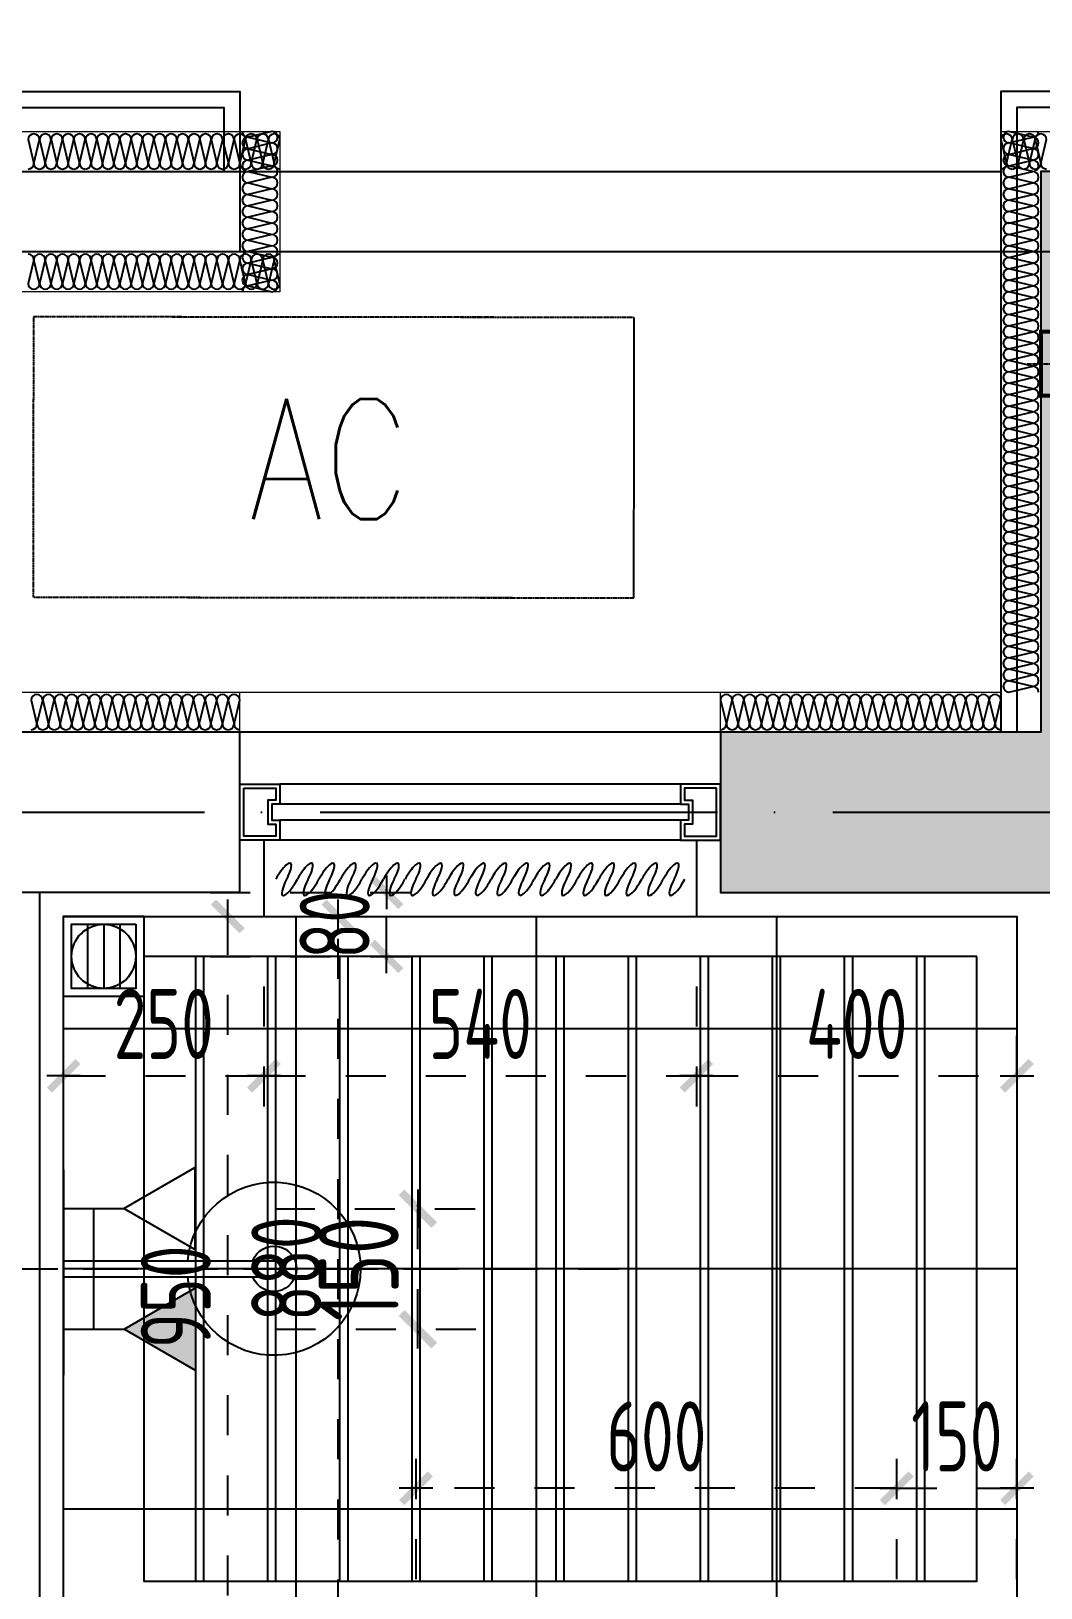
# Model space of a CAD drawing. Extents: x 133656 to 214778, y 12424 to 51506.
# Drawn here: x 156536 to 157796, y 22031 to 23975 of the extents above; entities that cross this region are included whole.
import ezdxf
from ezdxf.enums import TextEntityAlignment as Align

# ---------------------------------------------------------------- set-up
doc = ezdxf.new("R2010")
doc.units = 0
doc.header["$MEASUREMENT"] = 0
for name, pattern in [('1T4B 标准层$0$DASH', [0.35, 0.25, -0.1]), ('DASH', [0.35, 0.25, -0.1]), ('家具虚线平面', [100, 50, -50]), ('轴线', [1279.947105, 991.697132, -142.311249, 0, -145.938724])]:
    doc.linetypes.add(name, pattern=pattern)
doc.layers.get('Defpoints').update_dxf_attribs({"color": 8})
for name, color, linetype in [('A-HATH', 8, 'Continuous'), ('A31.土建轴线', 251, 'Continuous'), ('A4.土建窗户', 152, 'Continuous'), ('B4.装修完成面', 112, 'Continuous'), ('B6.新建墙体定位', 203, 'Continuous'), ('B9.完成面定位', 203, 'Continuous'), ('BW', 8, 'Continuous'), ('E1.地面-(平面图)', 136, 'Continuous'), ('F3.公共层窗帘饰物等', 91, 'Continuous'), ('F5.洁具层', 133, 'Continuous'), ('G5.天花看线', 152, 'Continuous'), ('ktb', 5, 'Continuous'), ('WALL', 6, 'Continuous'), ('wf2水点排水', 1, 'Continuous'), ('WF2水点标注', 1, 'Continuous'), ('xj', 8, 'Continuous'), ('保温', 35, 'Continuous'), ('地漏', 4, 'Continuous'), ('给排水', 4, 'Continuous')]:
    doc.layers.add(name, color=color, linetype=linetype)
doc.layers.add('空调机位', color=43, linetype='DASH', lineweight=15)
doc.styles.add('dim_font', font='SIMPLEX.shx', dxfattribs={"width": 0.8})
doc.styles.add('hz_sgt', font='txt_g.shx', dxfattribs={"width": 0.7, "bigfont": 'hztxt_g.shx'})
doc.styles.add('标注数字', font='dim.shx', dxfattribs={"width": 0.8})
doc.dimstyles.new('设计2017', dxfattribs={"dimscale": 100, "dimtxt": 2.5, "dimasz": 0.06, "dimexe": 2, "dimexo": 2.5, "dimgap": 0.6, "dimtad": 1, "dimdec": 0, "dimrnd": 5, "dimzin": 0, "dimdsep": 46, "dimtxsty": '标注数字', "dimblk": 'HBA_DIMENSION_TICK', "dimcen": 0.125, "dimclrd": 44, "dimclre": 44, "dimclrt": 50, "dimadec": 0, "dimazin": 0, "dimtfac": 1, "dimtdec": 0, "dimtix": 1, "dimtmove": 0, "dimatfit": 3, "dimldrblk": 'HBA_Leader_Arrow', "dimfxl": 7, "dimfxlon": 1, "dimtvp": 1, "dimtolj": 1, "dimtzin": 0, "dimarcsym": 0})

# ---------------------------------------------------------------- blocks, each defined once
blk = doc.blocks.new('AC')
at = {"layer": 'A-HATH', "linetype": '1T4B 标准层$0$DASH'}
blk.add_lwpolyline([(0, 350), (0, 0), (750, 0), (750, 350)], close=True, dxfattribs=at)
at = {"layer": 'A-HATH', "style": 'dim_font', "width": 0.8}
blk.add_text('AC', height=150, rotation=360, dxfattribs=at).set_placement((269.6, 97.9))
blk = doc.blocks.new('空调室外机1')
at = {"layer": 'A-HATH', "linetype": '1T4B 标准层$0$DASH'}
blk.add_lwpolyline([(29.4, -142.2), (29, -492.2), (779, -493), (779.4, -143)], close=True, dxfattribs=at)
blk.add_lwpolyline([(29.4, -142.2), (29, -492.2), (779, -493), (779.4, -143)], close=True, dxfattribs=at)
blk.add_lwpolyline([(29.4, -142.2), (29, -492.2), (779, -493), (779.4, -143)], close=True, dxfattribs=at)
at = {"layer": '空调机位', "extrusion": (0, 0, -1), "xscale": -1, "zscale": -1, "rotation": 0.06593979593669808}
blk.add_blockref('AC', (-29, -492.2), dxfattribs=at)
at = {"style": 'hz_sgt', "width": 0.7}
blk.add_attdef('2', text='', height=250, dxfattribs=at).set_placement((312.5, -416.4), align=Align.RIGHT)
at = {"layer": 'A-HATH', "style": 'dim_font', "width": 0.8}
blk.add_text('AC', height=150, rotation=359.9341, dxfattribs=at).set_placement((298.8, -394.6))
blk.add_text('AC', height=150, rotation=359.9341, dxfattribs=at).set_placement((298.8, -394.6))
blk.add_text('AC', height=150, rotation=359.9341, dxfattribs=at).set_placement((298.8, -394.6))
blk = doc.blocks.new('ktd')
at = {"linetype": 'DASH'}
blk.add_line((113700.2, -35187.8), (113700.2, -34938.3), dxfattribs=at)
at = {"linetype": 'DASH', "const_width": 5}
blk.add_lwpolyline([(113700.2, -35170.7), (113660.2, -35170.7), (113660.2, -34970.7), (113740.2, -34970.7), (113740.2, -35170.7)], close=True, dxfattribs=at)
blk = doc.blocks.new('$LinePat$岩棉板')
at = {"color": 0}
for p, q in [((0, -17), (12, -67)), ((12, -67), (24, -17))]:
    blk.add_line(p, q, dxfattribs=at)
for centre, start, end in [((12, -17), 0, 180), ((0, -67), 270, 0), ((24, -67), 180, 270)]:
    blk.add_arc(centre, 12, start, end, dxfattribs=at)
at = {"layer": 'Defpoints'}
blk.add_point((0, 0.1), dxfattribs=at)
at = {"layer": 'Defpoints', "color": 0}
blk.add_point((24, -84), dxfattribs=at)
blk = doc.blocks.new('$plan$00001626')
blk.add_line((-10, 0), (10, 0))
for points in [[(-123.6, 0), (132.9, 0)], [(-10, 0), (-10, -263.3)], [(10, 0), (10, -263.3)]]:
    blk.add_lwpolyline(points)
for centre, radius, start, end in [((0, -262.5), 108.1, 95.306, 84.694), ((0, -262.5), 28.3, 110.6725, 69.3275), ((0, -260.2), 10.5, 197.2381, 342.7619)]:
    blk.add_arc(centre, radius, start, end)
blk = doc.blocks.new('*U89')
at = {"layer": 'A4.土建窗户'}
for points in [[(0, 600), (0, 550), (-25, 550), (-25, 560), (-45, 560), (-45, 550), (-70, 550), (-70, 600)], [(-5, 595), (-5, 555), (-20, 555), (-20, 565), (-50, 565), (-50, 555), (-65, 555), (-65, 595)], [(0, 0), (0, 50), (-25, 50), (-25, 40), (-45, 40), (-45, 50), (-70, 50), (-70, 0)], [(-5, 5), (-5, 45), (-20, 45), (-20, 35), (-50, 35), (-50, 45), (-65, 45), (-65, 5)]]:
    blk.add_lwpolyline(points, close=True, dxfattribs=at)
at = {"layer": 'A4.土建窗户', "flags": 128}
for points in [[(-70, 550), (-70, 50)], [(0, 550), (0, 50)]]:
    blk.add_lwpolyline(points, dxfattribs=at)
at = {"layer": 'A4.土建窗户', "color": 8, "flags": 128}
for points in [[(-45, 550), (-45, 50)], [(-25, 550), (-25, 50)]]:
    blk.add_lwpolyline(points, dxfattribs=at)
blk = doc.blocks.new('pudl')
at = {"layer": '地漏', "color": 8}
for p, q in [((1080125.6, 265502.2), (1080205.6, 265502.2)), ((1080125.6, 265482.2), (1080205.6, 265482.2)), ((1080125.6, 265462.2), (1080205.6, 265462.2))]:
    blk.add_line(p, q, dxfattribs=at)
at = {"layer": '地漏', "color": 41}
for points in [[(1080115.6, 265532.2), (1080215.6, 265532.2), (1080215.6, 265432.2), (1080115.6, 265432.2)], [(1080125.6, 265522.2), (1080205.6, 265522.2), (1080205.6, 265442.2), (1080125.6, 265442.2)]]:
    blk.add_lwpolyline(points, close=True, dxfattribs=at)
at = {"layer": '地漏', "color": 8}
blk.add_circle((1080165.6, 265482.2), 40, dxfattribs=at)
blk = doc.blocks.new('A$C4CA221D1')
at = {"layer": '给排水'}
blk.add_hatch(color=256, dxfattribs=at).paths.add_polyline_path([(1.308, 2.744), (-0.408, 2.744), (0.45, 1.258)])
for points in [[(0.45, 0), (0.45, 1.258), (1.308, 2.744), (-0.408, 2.744), (0.45, 1.258)], [(2.958, 0), (2.958, 1.25), (3.811, 2.728), (2.105, 2.728), (2.958, 1.25)], [(0.45, 0.629), (2.965, 0.629)], [(1.708, 0.629), (1.708, 0)]]:
    blk.add_lwpolyline(points, dxfattribs=at)
blk = doc.blocks.new('HBA_DIMENSION_TICK')
at = {"color": 0, "linetype": 'ByBlock'}
for p, q in [((-10, 0), (0, 0)), ((0, 0), (10, 0))]:
    blk.add_line(p, q, dxfattribs=at)
at = {"color": 50, "linetype": 'ByBlock'}
blk.add_solid([(-10, -7), (-7, -10), (7, 10), (10, 7)], dxfattribs=at)
blk = doc.blocks.new('*D191')
at = {"layer": 'Defpoints', "color": 0, "linetype": '家具虚线平面', "transparency": 16777216}
for p in [(156739.7, 22504.6), (157018.4, 22504.6), (156740.7, 22354.2)]:
    blk.add_point(p, dxfattribs=at)
at = {"layer": 'WF2水点标注', "color": 44, "linetype": '家具虚线平面', "lineweight": -2, "transparency": 16777216}
for p, q in [((157018.4, 22507), (157018.4, 22509.4)), ((156839.7, 22504.6), (157098.4, 22504.6)), ((157018.4, 22354.2), (157018.4, 22504.6)), ((156840.7, 22354.2), (157098.4, 22354.2)), ((157018.4, 22351.8), (157018.4, 22349.4))]:
    blk.add_line(p, q, dxfattribs=at)
at = {"layer": 'WF2水点标注', "color": 44, "linetype": '家具虚线平面', "lineweight": -2, "transparency": 16777216, "xscale": 2.4, "yscale": 2.4, "zscale": 2.4}
for p, rotation in [((157018.4, 22504.6), 270), ((157018.4, 22354.2), 90)]:
    blk.add_blockref('HBA_DIMENSION_TICK', p, dxfattribs=dict(at, rotation=rotation))
at = {"layer": 'WF2水点标注', "color": 50, "linetype": '家具虚线平面', "transparency": 16777216, "insert": (156944.4, 22429.4), "char_height": 100, "attachment_point": 5, "rotation": 90, "style": '标注数字'}
blk.add_mtext('\\A1;150', dxfattribs=at)
blk = doc.blocks.new('HBA_Leader_Arrow')
at = {"color": 0, "linetype": 'ByBlock', "ltscale": 0.5}
blk.add_line((3.5, 0), (-10, 0), dxfattribs=at)
for points in [[(-10.99, 11.28), (-6.57, 14.38), (-0.55, 0), (3.5, 0)], [(-10.99, -11.28), (-6.57, -14.38), (-0.55, 0), (3.5, 0)]]:
    blk.add_solid(points, dxfattribs=at)
blk = doc.blocks.new('结构')
at = {"layer": 'A-HATH'}
blk.add_hatch(color=256, dxfattribs=at).paths.add_polyline_path([(-4700, 1850), (-4700, 2550), (-4150, 2550), (-4150, 2750), (-4900, 2750), (-4900, 2050), (-5300, 2050), (-5300, 1850)], flags=0)
at = {"layer": 'WALL'}
blk.add_lwpolyline([(-4900, 1850), (-4700, 1850), (-4700, 2050), (-4700, 2550), (-4150, 2550), (-4150, 2750), (-4900, 2750), (-4900, 2050), (-5300, 2050), (-5300, 1850), (-4900, 1850)], close=True, dxfattribs=at)
blk = doc.blocks.new('jl')
for centre, major_axis, start_param, end_param in [((-236.7, -2.9), (-11.6, -20), 1.716714, 4.858306), ((-209.9, -2.9), (-11.6, -20), 1.716714, 4.858306), ((-183, -2.9), (-11.6, -20), 1.716714, 4.858306), ((-156.1, -2.9), (-11.6, -20), 1.716714, 4.858306), ((-129.3, -2.9), (-11.6, -20), 1.716714, 4.858306), ((-102.4, -2.9), (-11.6, -20), 1.716714, 4.858306), ((-75.5, -2.9), (11.6, 20), 4.858306, 7.999899), ((-48.6, -2.9), (11.6, 20), 4.858306, 7.999899), ((-21.8, -2.9), (11.6, 20), 4.858306, 7.999899), ((5.1, -2.9), (11.6, 20), 4.858306, 7.999899), ((32, -2.9), (11.6, 20), 4.858306, 7.999899), ((58.8, -2.9), (11.6, 20), 4.858306, 7.999899), ((85.7, -2.9), (-11.6, -20), 1.716714, 4.858306), ((112.6, -2.9), (-11.6, -20), 1.716714, 4.858306), ((139.4, -2.9), (-11.6, -20), 1.716714, 4.858306), ((166.3, -2.9), (-11.6, -20), 1.716714, 4.858306), ((193.2, -2.9), (-11.6, -20), 1.716714, 4.858306), ((220.1, -2.9), (-11.6, -20), 1.716714, 4.858306), ((246.9, -2.9), (-11.6, -20), 1.716714, 4.858306), ((-223.3, -2.9), (-11.6, -20), 4.858306, 7.999899), ((-196.4, -2.9), (-11.6, -20), 4.858306, 7.999899), ((-169.6, -2.9), (-11.6, -20), 4.858306, 7.999899), ((-142.7, -2.9), (-11.6, -20), 4.858306, 7.999899), ((-115.8, -2.9), (-11.6, -20), 4.858306, 7.999899), ((-89, -2.9), (11.6, 20), 1.716714, 4.858306), ((-62.1, -2.9), (11.6, 20), 1.716714, 4.858306), ((-35.2, -2.9), (11.6, 20), 1.716714, 4.858306), ((-8.3, -2.9), (11.6, 20), 1.716714, 4.858306), ((18.5, -2.9), (11.6, 20), 1.716714, 4.858306), ((45.4, -2.9), (11.6, 20), 1.716714, 4.858306), ((72.3, -2.9), (11.6, 20), 1.716714, 4.858306), ((99.1, -2.9), (-11.6, -20), 4.858306, 7.999899), ((126, -2.9), (-11.6, -20), 4.858306, 7.999899), ((152.9, -2.9), (-11.6, -20), 4.858306, 7.999899), ((179.7, -2.9), (-11.6, -20), 4.858306, 7.999899), ((206.6, -2.9), (-11.6, -20), 4.858306, 7.999899), ((233.5, -2.9), (-11.6, -20), 4.858306, 7.999899), ((260.4, -2.9), (-11.6, -20), 4.858306, 7.999899)]:
    blk.add_ellipse(centre, major_axis=major_axis, ratio=0.254545, start_param=start_param, end_param=end_param)
blk = doc.blocks.new('*D454')
at = {"layer": 'B6.新建墙体定位', "color": 44, "linetype": '家具虚线平面', "lineweight": -2, "transparency": 16777216}
for p, q in [((156826.1, 22782.1), (156826.1, 22600.6)), ((156576.1, 22670.6), (156576.1, 22740.6)), ((156578.2, 22670.6), (156824, 22670.6))]:
    blk.add_line(p, q, dxfattribs=at)
at = {"layer": 'Defpoints', "color": 0, "linetype": '家具虚线平面', "transparency": 16777216}
for p in [(156826.1, 22869.6), (156826.1, 22670.6), (156576.1, 22629.3)]:
    blk.add_point(p, dxfattribs=at)
at = {"layer": 'B6.新建墙体定位', "color": 44, "linetype": '家具虚线平面', "lineweight": -2, "transparency": 16777216, "xscale": 2.1, "yscale": 2.1, "zscale": 2.1, "rotation": 180}
blk.add_blockref('HBA_DIMENSION_TICK', (156576.1, 22670.6), dxfattribs=at)
at = {"layer": 'B6.新建墙体定位', "color": 44, "linetype": '家具虚线平面', "lineweight": -2, "transparency": 16777216, "xscale": 2.1, "yscale": 2.1, "zscale": 2.1}
blk.add_blockref('HBA_DIMENSION_TICK', (156826.1, 22670.6), dxfattribs=at)
at = {"layer": 'B6.新建墙体定位', "color": 50, "linetype": '家具虚线平面', "transparency": 16777216, "insert": (156701.1, 22735.3), "char_height": 87.5, "attachment_point": 5, "style": '标注数字'}
blk.add_mtext('\\A1;250', dxfattribs=at)
blk = doc.blocks.new('*D455')
at = {"layer": 'B6.新建墙体定位', "color": 44, "linetype": '家具虚线平面', "lineweight": -2, "transparency": 16777216}
for p, q in [((156826.1, 22782.1), (156826.1, 22600.6)), ((157366.1, 22782.1), (157366.1, 22600.6)), ((156828.2, 22670.6), (157364, 22670.6))]:
    blk.add_line(p, q, dxfattribs=at)
at = {"layer": 'Defpoints', "color": 0, "linetype": '家具虚线平面', "transparency": 16777216}
for p in [(156826.1, 22869.6), (157366.1, 22869.6), (157366.1, 22670.6)]:
    blk.add_point(p, dxfattribs=at)
at = {"layer": 'B6.新建墙体定位', "color": 44, "linetype": '家具虚线平面', "lineweight": -2, "transparency": 16777216, "xscale": 2.1, "yscale": 2.1, "zscale": 2.1, "rotation": 180}
blk.add_blockref('HBA_DIMENSION_TICK', (156826.1, 22670.6), dxfattribs=at)
at = {"layer": 'B6.新建墙体定位', "color": 44, "linetype": '家具虚线平面', "lineweight": -2, "transparency": 16777216, "xscale": 2.1, "yscale": 2.1, "zscale": 2.1}
blk.add_blockref('HBA_DIMENSION_TICK', (157366.1, 22670.6), dxfattribs=at)
at = {"layer": 'B6.新建墙体定位', "color": 50, "linetype": '家具虚线平面', "transparency": 16777216, "insert": (157096.1, 22735.3), "char_height": 87.5, "attachment_point": 5, "style": '标注数字'}
blk.add_mtext('\\A1;540', dxfattribs=at)
blk = doc.blocks.new('*D456')
at = {"layer": 'B6.新建墙体定位', "color": 44, "linetype": '家具虚线平面', "lineweight": -2, "transparency": 16777216}
for p, q in [((157366.1, 22782.1), (157366.1, 22600.6)), ((157766.1, 22670.6), (157766.1, 22740.6)), ((157368.2, 22670.6), (157764, 22670.6))]:
    blk.add_line(p, q, dxfattribs=at)
at = {"layer": 'Defpoints', "color": 0, "linetype": '家具虚线平面', "transparency": 16777216}
for p in [(157366.1, 22869.6), (157766.1, 22670.6), (157766.1, 22599.9)]:
    blk.add_point(p, dxfattribs=at)
at = {"layer": 'B6.新建墙体定位', "color": 44, "linetype": '家具虚线平面', "lineweight": -2, "transparency": 16777216, "xscale": 2.1, "yscale": 2.1, "zscale": 2.1, "rotation": 180}
blk.add_blockref('HBA_DIMENSION_TICK', (157366.1, 22670.6), dxfattribs=at)
at = {"layer": 'B6.新建墙体定位', "color": 44, "linetype": '家具虚线平面', "lineweight": -2, "transparency": 16777216, "xscale": 2.1, "yscale": 2.1, "zscale": 2.1}
blk.add_blockref('HBA_DIMENSION_TICK', (157766.1, 22670.6), dxfattribs=at)
at = {"layer": 'B6.新建墙体定位', "color": 50, "linetype": '家具虚线平面', "transparency": 16777216, "insert": (157566.1, 22735.3), "char_height": 87.5, "attachment_point": 5, "style": '标注数字'}
blk.add_mtext('\\A1;400', dxfattribs=at)
blk = doc.blocks.new('*D527')
at = {"layer": 'B9.完成面定位', "color": 44, "linetype": '家具虚线平面', "lineweight": -2, "transparency": 16777216}
for p, q in [((156918.9, 22869.6), (156988.9, 22869.6)), ((156918.9, 21991.7), (156918.9, 22867.5)), ((156918.9, 21989.6), (156988.9, 21989.6))]:
    blk.add_line(p, q, dxfattribs=at)
at = {"layer": 'Defpoints', "color": 0, "linetype": '家具虚线平面', "transparency": 16777216}
for p in [(156918.9, 22869.6), (156918.9, 22869.6), (156918.9, 21989.6)]:
    blk.add_point(p, dxfattribs=at)
at = {"layer": 'B9.完成面定位', "color": 44, "linetype": '家具虚线平面', "lineweight": -2, "transparency": 16777216, "xscale": 2.1, "yscale": 2.1, "zscale": 2.1}
for p, rotation in [((156918.9, 22869.6), 90), ((156918.9, 21989.6), 270)]:
    blk.add_blockref('HBA_DIMENSION_TICK', p, dxfattribs=dict(at, rotation=rotation))
at = {"layer": 'B9.完成面定位', "color": 50, "linetype": '家具虚线平面', "transparency": 16777216, "insert": (156854.2, 22429.6), "char_height": 87.5, "attachment_point": 5, "rotation": 90, "style": '标注数字'}
blk.add_mtext('\\A1;880', dxfattribs=at)
blk = doc.blocks.new('*D542')
at = {"layer": 'Defpoints', "color": 0, "linetype": '家具虚线平面', "transparency": 16777216}
for p in [(156671.3, 22899.6), (156979.2, 22899.6), (156671.3, 22819.6)]:
    blk.add_point(p, dxfattribs=at)
at = {"layer": 'wf2水点排水', "color": 44, "linetype": '家具虚线平面', "lineweight": -2, "transparency": 16777216}
for p, q in [((156758.8, 22899.6), (157049.2, 22899.6)), ((156979.2, 22901.7), (156979.2, 22903.8)), ((156979.2, 22819.6), (156979.2, 22899.6)), ((156758.8, 22819.6), (157049.2, 22819.6)), ((156979.2, 22817.5), (156979.2, 22815.4))]:
    blk.add_line(p, q, dxfattribs=at)
at = {"layer": 'wf2水点排水', "color": 44, "linetype": '家具虚线平面', "lineweight": -2, "transparency": 16777216, "xscale": 2.1, "yscale": 2.1, "zscale": 2.1}
for p, rotation in [((156979.2, 22899.6), 270), ((156979.2, 22819.6), 90)]:
    blk.add_blockref('HBA_DIMENSION_TICK', p, dxfattribs=dict(at, rotation=rotation))
at = {"layer": 'wf2水点排水', "color": 50, "linetype": '家具虚线平面', "transparency": 16777216, "insert": (156914.5, 22859.6), "char_height": 87.5, "attachment_point": 5, "rotation": 90, "style": '标注数字'}
blk.add_mtext('\\A1;80', dxfattribs=at)
blk = doc.blocks.new('*D585')
at = {"layer": 'B6.新建墙体定位', "color": 44, "linetype": '家具虚线平面', "lineweight": -2, "transparency": 16777216}
for p, q in [((156069.2, 22869.6), (155754.2, 22869.6)), ((155824.2, 20331.7), (155824.2, 22867.5)), ((156069.2, 20329.6), (155754.2, 20329.6))]:
    blk.add_line(p, q, dxfattribs=at)
at = {"layer": 'Defpoints', "color": 0, "linetype": '家具虚线平面', "transparency": 16777216}
for p in [(155824.2, 22869.6), (156576.1, 22869.6), (156226.1, 20329.6)]:
    blk.add_point(p, dxfattribs=at)
at = {"layer": 'B6.新建墙体定位', "color": 44, "linetype": '家具虚线平面', "lineweight": -2, "transparency": 16777216, "xscale": 2.1, "yscale": 2.1, "zscale": 2.1}
for p, rotation in [((155824.2, 22869.6), 90), ((155824.2, 20329.6), 270)]:
    blk.add_blockref('HBA_DIMENSION_TICK', p, dxfattribs=dict(at, rotation=rotation))
at = {"layer": 'B6.新建墙体定位', "color": 50, "linetype": '家具虚线平面', "transparency": 16777216, "insert": (155759.4, 21599.6), "char_height": 87.5, "attachment_point": 5, "rotation": 90, "style": '标注数字'}
blk.add_mtext('\\A1;2540', dxfattribs=at)
blk = doc.blocks.new('*D588')
at = {"layer": 'B6.新建墙体定位', "color": 44, "linetype": '家具虚线平面', "lineweight": -2, "transparency": 16777216}
for p, q in [((156663.6, 22869.6), (156850.9, 22869.6)), ((156780.9, 21921.7), (156780.9, 22867.5)), ((156663.6, 21919.6), (156850.9, 21919.6))]:
    blk.add_line(p, q, dxfattribs=at)
at = {"layer": 'Defpoints', "color": 0, "linetype": '家具虚线平面', "transparency": 16777216}
for p in [(156576.1, 22869.6), (156780.9, 22869.6), (156576.1, 21919.6)]:
    blk.add_point(p, dxfattribs=at)
at = {"layer": 'B6.新建墙体定位', "color": 44, "linetype": '家具虚线平面', "lineweight": -2, "transparency": 16777216, "xscale": 2.1, "yscale": 2.1, "zscale": 2.1}
for p, rotation in [((156780.9, 22869.6), 90), ((156780.9, 21919.6), 270)]:
    blk.add_blockref('HBA_DIMENSION_TICK', p, dxfattribs=dict(at, rotation=rotation))
at = {"layer": 'B6.新建墙体定位', "color": 50, "linetype": '家具虚线平面', "transparency": 16777216, "insert": (156716.1, 22394.6), "char_height": 87.5, "attachment_point": 5, "rotation": 90, "style": '标注数字'}
blk.add_mtext('\\A1;950', dxfattribs=at)
blk = doc.blocks.new('*D593')
at = {"layer": 'B6.新建墙体定位', "color": 44, "linetype": '家具虚线平面', "lineweight": -2, "transparency": 16777216}
for p, q in [((157616.1, 22042.1), (157616.1, 22225.6)), ((157766.1, 22042.1), (157766.1, 22225.6)), ((157614, 22155.6), (157611.9, 22155.6)), ((157616.1, 22155.6), (157766.1, 22155.6)), ((157768.2, 22155.6), (157770.3, 22155.6))]:
    blk.add_line(p, q, dxfattribs=at)
at = {"layer": 'Defpoints', "color": 0, "linetype": '家具虚线平面', "transparency": 16777216}
for p in [(157766.1, 22155.6), (157616.1, 21954.6, 0), (157766.1, 21954.6)]:
    blk.add_point(p, dxfattribs=at)
at = {"layer": 'B6.新建墙体定位', "color": 44, "linetype": '家具虚线平面', "lineweight": -2, "transparency": 16777216, "xscale": 2.1, "yscale": 2.1, "zscale": 2.1}
blk.add_blockref('HBA_DIMENSION_TICK', (157616.1, 22155.6), dxfattribs=at)
at = {"layer": 'B6.新建墙体定位', "color": 44, "linetype": '家具虚线平面', "lineweight": -2, "transparency": 16777216, "xscale": 2.1, "yscale": 2.1, "zscale": 2.1, "rotation": 180}
blk.add_blockref('HBA_DIMENSION_TICK', (157766.1, 22155.6), dxfattribs=at)
at = {"layer": 'B6.新建墙体定位', "color": 50, "linetype": '家具虚线平面', "transparency": 16777216, "insert": (157691.1, 22220.3), "char_height": 87.5, "attachment_point": 5, "style": '标注数字'}
blk.add_mtext('\\A1;150', dxfattribs=at)
blk = doc.blocks.new('*D594')
at = {"layer": 'B6.新建墙体定位', "color": 44, "linetype": '家具虚线平面', "lineweight": -2, "transparency": 16777216}
for p, q in [((157016.1, 22042.1), (157016.1, 22225.6)), ((157616.1, 22042.1), (157616.1, 22225.6)), ((157614, 22155.6), (157018.2, 22155.6))]:
    blk.add_line(p, q, dxfattribs=at)
at = {"layer": 'Defpoints', "color": 0, "linetype": '家具虚线平面', "transparency": 16777216}
for p in [(157016.1, 22155.6), (157016.1, 21954.6, 0), (157616.1, 21954.6, 0)]:
    blk.add_point(p, dxfattribs=at)
at = {"layer": 'B6.新建墙体定位', "color": 44, "linetype": '家具虚线平面', "lineweight": -2, "transparency": 16777216, "xscale": 2.1, "yscale": 2.1, "zscale": 2.1, "rotation": 180}
blk.add_blockref('HBA_DIMENSION_TICK', (157016.1, 22155.6), dxfattribs=at)
at = {"layer": 'B6.新建墙体定位', "color": 44, "linetype": '家具虚线平面', "lineweight": -2, "transparency": 16777216, "xscale": 2.1, "yscale": 2.1, "zscale": 2.1}
blk.add_blockref('HBA_DIMENSION_TICK', (157616.1, 22155.6), dxfattribs=at)
at = {"layer": 'B6.新建墙体定位', "color": 50, "linetype": '家具虚线平面', "transparency": 16777216, "insert": (157316.1, 22220.3), "char_height": 87.5, "attachment_point": 5, "style": '标注数字'}
blk.add_mtext('\\A1;600', dxfattribs=at)

msp = doc.modelspace()

# ---------------------------------------------------------------- hatches: boundary and pattern name
at = {"layer": 'G5.天花看线'}
h = msp.add_hatch(dxfattribs=at)
h.set_pattern_fill('_USER', color=256, scale=300, double=1, pattern_type=0)
h.set_pattern_definition([(0, (157766.07, 20329.63), (0, 300), []), (90, (157766.07, 20329.63), (-300, 2e-14), [])])
h.paths.add_polyline_path([(156226.1, 21919.6), (156576.1, 21919.6), (156576.1, 22869.6), (157766.1, 22869.6), (157766.1, 20329.6), (156226.1, 20329.6)])

# ---------------------------------------------------------------- linework, layer by layer
at = {"layer": 'A31.土建轴线', "linetype": '轴线', "ltscale": 0.5}
for p, q in [((155616.2, 23699.6), (168346.1, 23699.6)), ((155616.2, 22999.6), (168346.1, 22999.6))]:
    msp.add_line(p, q, dxfattribs=at)
at = {"layer": 'A4.土建窗户'}
msp.add_line((157396.1, 23099.6), (156796.1, 23099.6), dxfattribs=at)
at = {"layer": 'B4.装修完成面'}
for p, q in [((156826.1, 22964.6), (156826.1, 22869.6)), ((157366.1, 22964.6), (157366.1, 22869.6))]:
    msp.add_line(p, q, dxfattribs=at)
msp.add_lwpolyline([(156896.1, 20299.6), (156896.1, 20329.6), (156226.1, 20329.6), (156226.1, 21919.6), (156576.1, 21919.6), (156576.1, 22869.6), (157766.1, 22869.6), (157766.1, 20329.6), (157696.1, 20329.6), (157696.1, 20299.6)], dxfattribs=at)
at = {"layer": 'B9.完成面定位', "linetype": '家具虚线平面'}
msp.add_line((155618.8, 22429.6), (157294.7, 22429.6), dxfattribs=at)
at = {"layer": 'E1.地面-(平面图)', "color": 8, "linetype": 'ByBlock'}
for p, q in [((156741.1, 22039.6), (156741.1, 22819.6)), ((156751.1, 22039.6), (156751.1, 22819.6)), ((156831.1, 22039.6), (156831.1, 22819.6)), ((156841.1, 22039.6), (156841.1, 22819.6)), ((156921.1, 22039.6), (156921.1, 22819.6)), ((156931.1, 22039.6), (156931.1, 22819.6)), ((157011.1, 22039.6), (157011.1, 22819.6)), ((157021.1, 22039.6), (157021.1, 22819.6)), ((157101.1, 22039.6), (157101.1, 22819.6)), ((157111.1, 22039.6), (157111.1, 22819.6)), ((157191.1, 22039.6), (157191.1, 22819.6)), ((157201.1, 22039.6), (157201.1, 22819.6)), ((157281.1, 22039.6), (157281.1, 22819.6)), ((157291.1, 22039.6), (157291.1, 22819.6)), ((157371.1, 22039.6), (157371.1, 22819.6)), ((157381.1, 22039.6), (157381.1, 22819.6)), ((157461.1, 22039.6), (157461.1, 22819.6)), ((157471.1, 22039.6), (157471.1, 22819.6)), ((157551.1, 22039.6), (157551.1, 22819.6)), ((157561.1, 22039.6), (157561.1, 22819.6)), ((157641.1, 22039.6), (157641.1, 22819.6)), ((157651.1, 22039.6), (157651.1, 22819.6))]:
    msp.add_line(p, q, dxfattribs=at)
at = {"layer": 'E1.地面-(平面图)', "linetype": 'ByBlock'}
msp.add_lwpolyline([(157716.1, 22819.6), (156676.1, 22819.6), (156676.1, 22039.6), (157716.1, 22039.6)], close=True, dxfattribs=at)
at = {"layer": 'ktb'}
for points in [[(156796.1, 23799.6), (157746.1, 23799.6)], [(156796.1, 23699.6), (157746.1, 23699.6)]]:
    msp.add_lwpolyline(points, dxfattribs=at)
at = {"layer": 'WALL'}
for p, q in [((155996.1, 23799.6), (156796.1, 23799.6)), ((156796.1, 23799.6), (156796.1, 23699.6)), ((156196.1, 23699.6), (156796.1, 23699.6)), ((156796.1, 23099.6), (156396.1, 23099.6)), ((156796.1, 22899.6), (156796.1, 23099.6)), ((156796.1, 22899.6), (156396.1, 22899.6)), ((156546.1, 22899.6), (156546.1, 21949.6))]:
    msp.add_line(p, q, dxfattribs=at)
at = {"layer": 'WF2水点标注', "linetype": '家具虚线平面'}
msp.add_line((155600.5, 22429.6), (157192.4, 22429.6), dxfattribs=at)
at = {"layer": 'xj'}
for points in [[(155996.1, 23799.6), (155996.1, 23899.6), (156346.1, 23899.6), (156346.1, 23849.6), (156446.1, 23849.6), (156446.1, 23899.6), (156796.1, 23899.6), (156796.1, 23799.6)], [(158546.1, 23799.6), (158546.1, 23899.6), (158196.1, 23899.6), (158196.1, 23849.6), (158096.1, 23849.6), (158096.1, 23899.6), (157746.1, 23899.6), (157746.1, 23099.6)], [(156016.1, 23799.6), (156016.1, 23879.6), (156326.1, 23879.6), (156326.1, 23829.6), (156466.1, 23829.6), (156466.1, 23879.6), (156776.1, 23879.6), (156776.1, 23799.6)], [(158526.1, 23799.6), (158526.1, 23879.6), (158216.1, 23879.6), (158216.1, 23829.6), (158076.1, 23829.6), (158076.1, 23879.6), (157766.1, 23879.6), (157766.1, 23099.6)]]:
    msp.add_lwpolyline(points, dxfattribs=at)
at = {"layer": '保温', "lineweight": 5}
for points in [[(169696.1, 14949.6), (169046.1, 14949.6), (169046.1, 14249.6), (162446.1, 14249.6), (162446.1, 14549.6), (160746.1, 14549.6), (160746.1, 14349.6), (159046.1, 14349.6), (159046.1, 14549.6), (156846.1, 14549.6), (156846.1, 14249.6), (156546.1, 14249.6), (156546.1, 14949.6), (155946.1, 14949.6), (155946.1, 23849.6), (156846.1, 23849.6), (156846.1, 23649.6), (156246.1, 23649.6), (156246.1, 23149.6), (157746.1, 23149.6), (157746.1, 23849.6), (162446.1, 23849.6), (162446.1, 25449.6), (165696.1, 25449.6)], [(156796.1, 23099.6), (156796.1, 23149.6)], [(157396.1, 23099.6), (157396.1, 23149.6)]]:
    msp.add_lwpolyline(points, dxfattribs=at)

# ---------------------------------------------------------------- block references
at = {"layer": 'A4.土建窗户', "xscale": -1, "rotation": 270}
msp.add_blockref('*U89', (156796.1, 23034.6), dxfattribs=at)
at = {"layer": 'BW', "rotation": 270}
msp.add_blockref('ktd', (192966.7, 137259.8), dxfattribs=at)
at = {"layer": 'Defpoints', "color": 6, "extrusion": (0, 0, -1), "xscale": -1, "zscale": -1}
msp.add_blockref('空调室外机1', (-156509, 23760.4), dxfattribs=at)
at = {"layer": 'F3.公共层窗帘饰物等', "rotation": 180}
msp.add_blockref('jl', (157108.1, 22913), dxfattribs=at)
at = {"layer": 'F5.洁具层', "extrusion": (0, 0, -1), "zscale": -1, "rotation": 270}
msp.add_blockref('$plan$00001626', (-156576.1, 22429.6), dxfattribs=at)
at = {"layer": 'WALL'}
msp.add_blockref('结构', (162696.1, 21049.6), dxfattribs=at)
at = {"layer": 'WF2水点标注', "color": 2, "ltscale": 0.5, "xscale": -60, "yscale": 60, "zscale": 60, "rotation": 270}
msp.add_blockref('A$C4CA221D1', (156576.1, 22327.2), dxfattribs=at)
at = {"layer": '保温', "yscale": 0.5941895062325717, "zscale": 0.5941895062325717}
for p, xscale, rotation in [((156531.8, 23849.6), 0.5952379570362311, 359.999999999333), ((156546.1, 23849.6), 0.5952379570362311, 359.999999999333), ((156560.4, 23849.6), 0.5952379570362311, 359.999999999333), ((156574.6, 23849.6), 0.5952379570362311, 359.999999999333), ((156588.9, 23849.6), 0.5952379570362311, 359.999999999333), ((156603.2, 23849.6), 0.5952379570362311, 359.999999999333), ((156617.5, 23849.6), 0.5952379570362311, 359.999999999333), ((156631.8, 23849.6), 0.5952379570362311, 359.999999999333), ((156646.1, 23849.6), 0.5952379570362311, 359.999999999333), ((156660.4, 23849.6), 0.5952379570362311, 359.999999999333), ((156674.6, 23849.6), 0.5952379570362311, 359.999999999333), ((156688.9, 23849.6), 0.5952379570362311, 359.999999999333), ((156703.2, 23849.6), 0.5952379570362311, 359.999999999333), ((156717.5, 23849.6), 0.5952379570362311, 359.999999999333), ((156731.8, 23849.6), 0.5952379570362311, 359.999999999333), ((156746.1, 23849.6), 0.5952379570362311, 359.999999999333), ((156760.4, 23849.6), 0.5952379570362311, 359.999999999333), ((156774.6, 23849.6), 0.5952379570362311, 359.999999999333), ((156788.9, 23849.6), 0.5952379570362311, 359.999999999333), ((156803.2, 23849.6), 0.5952379570362311, 359.999999999333), ((156817.5, 23849.6), 0.5952379570362311, 359.999999999333), ((156831.8, 23849.6), 0.5952379570362311, 359.999999999333), ((156846.1, 23849.6), 0.595238094761466, 269.9999996477517), ((156846.1, 23835.3), 0.595238094761466, 269.9999996477517), ((157746.1, 23835.3), 0.5952380947420635, 90), ((157746.1, 23821.1), 0.5952380947420635, 90), ((156846.1, 23821.1), 0.595238094761466, 269.9999996477517), ((157746.1, 23806.8), 0.5952380947420635, 90), ((156846.1, 23806.8), 0.595238094761466, 269.9999996477517), ((156846.1, 23792.5), 0.595238094761466, 269.9999996477517), ((157746.1, 23792.5), 0.5952380947420635, 90), ((157746.1, 23778.2), 0.5952380947420635, 90), ((156846.1, 23778.2), 0.595238094761466, 269.9999996477517), ((157746.1, 23763.9), 0.5952380947420635, 90), ((156846.1, 23763.9), 0.595238094761466, 269.9999996477517), ((157746.1, 23749.6), 0.5952380947420635, 90), ((156846.1, 23749.6), 0.595238094761466, 269.9999996477517), ((156846.1, 23735.3), 0.595238094761466, 269.9999996477517), ((157746.1, 23735.3), 0.5952380947420635, 90), ((157746.1, 23721.1), 0.5952380947420635, 90), ((156846.1, 23721.1), 0.595238094761466, 269.9999996477517), ((157746.1, 23706.8), 0.5952380947420635, 90), ((156546.1, 23649.6), 0.5952378869628596, 180.0000000025846), ((156560.4, 23649.6), 0.5952378869628596, 180.0000000025846), ((156574.6, 23649.6), 0.5952378869628596, 180.0000000025846), ((156588.9, 23649.6), 0.5952378869628596, 180.0000000025846), ((156603.2, 23649.6), 0.5952378869628596, 180.0000000025846), ((156617.5, 23649.6), 0.5952378869628596, 180.0000000025846), ((156631.8, 23649.6), 0.5952378869628596, 180.0000000025846), ((156646.1, 23649.6), 0.5952378869628596, 180.0000000025846), ((156660.4, 23649.6), 0.5952378869628596, 180.0000000025846), ((156674.6, 23649.6), 0.5952378869628596, 180.0000000025846), ((156688.9, 23649.6), 0.5952378869628596, 180.0000000025846), ((156703.2, 23649.6), 0.5952378869628596, 180.0000000025846), ((156717.5, 23649.6), 0.5952378869628596, 180.0000000025846), ((156731.8, 23649.6), 0.5952378869628596, 180.0000000025846), ((156746.1, 23649.6), 0.5952378869628596, 180.0000000025846), ((156760.4, 23649.6), 0.5952378869628596, 180.0000000025846), ((156774.6, 23649.6), 0.5952378869628596, 180.0000000025846), ((156788.9, 23649.6), 0.5952378869628596, 180.0000000025846), ((156803.2, 23649.6), 0.5952378869628596, 180.0000000025846), ((156846.1, 23706.8), 0.595238094761466, 269.9999996477517), ((156817.5, 23649.6), 0.5952378869628596, 180.0000000025846), ((156831.8, 23649.6), 0.5952378869628596, 180.0000000025846), ((156846.1, 23649.6), 0.5952378869628596, 180.0000000025846), ((157746.1, 23692.5), 0.5952380947420635, 90), ((156846.1, 23692.5), 0.595238094761466, 269.9999996477517), ((156846.1, 23678.2), 0.595238094761466, 269.9999996477517), ((157746.1, 23678.2), 0.5952380947420635, 90), ((157746.1, 23663.9), 0.5952380947420635, 90), ((156846.1, 23663.9), 0.595238094761466, 269.9999996477517), ((157746.1, 23649.6), 0.5952380947420635, 90), ((157746.1, 23635.3), 0.5952380947420635, 90), ((157746.1, 23621.1), 0.5952380947420635, 90), ((157746.1, 23606.8), 0.5952380947420635, 90), ((157746.1, 23592.5), 0.5952380947420635, 90), ((157746.1, 23578.2), 0.5952380947420635, 90), ((157746.1, 23563.9), 0.5952380947420635, 90), ((157746.1, 23549.6), 0.5952380947420635, 90), ((157746.1, 23535.3), 0.5952380947420635, 90), ((157746.1, 23521.1), 0.5952380947420635, 90), ((157746.1, 23506.8), 0.5952380947420635, 90), ((157746.1, 23492.5), 0.5952380947420635, 90), ((157746.1, 23478.2), 0.5952380947420635, 90), ((157746.1, 23463.9), 0.5952380947420635, 90), ((157746.1, 23449.6), 0.5952380947420635, 90), ((157746.1, 23435.3), 0.5952380947420635, 90), ((157746.1, 23421.1), 0.5952380947420635, 90), ((157746.1, 23406.8), 0.5952380947420635, 90), ((157746.1, 23392.5), 0.5952380947420635, 90), ((157746.1, 23378.2), 0.5952380947420635, 90), ((157746.1, 23363.9), 0.5952380947420635, 90), ((157746.1, 23349.6), 0.5952380947420635, 90), ((157746.1, 23335.3), 0.5952380947420635, 90), ((157746.1, 23321.1), 0.5952380947420635, 90), ((157746.1, 23306.8), 0.5952380947420635, 90), ((157746.1, 23292.5), 0.5952380947420635, 90), ((157746.1, 23278.2), 0.5952380947420635, 90), ((157746.1, 23263.9), 0.5952380947420635, 90), ((157746.1, 23249.6), 0.5952380947420635, 90), ((157746.1, 23235.3), 0.5952380947420635, 90), ((157746.1, 23221.1), 0.5952380947420635, 90), ((157746.1, 23206.8), 0.5952380947420635, 90), ((157746.1, 23192.5), 0.5952380947420635, 90), ((157746.1, 23178.2), 0.5952380947420635, 90), ((157746.1, 23163.9), 0.5952380947420635, 90), ((157746.1, 23149.6), 0.5952380947420635, 90)]:
    msp.add_blockref('$LinePat$岩棉板', p, dxfattribs=dict(at, xscale=xscale, rotation=rotation))
for p, xscale in [((157746.1, 23849.6), 0.5952380953293804), ((157760.4, 23849.6), 0.5952380953293804), ((157774.6, 23849.6), 0.5952380953293804), ((157788.9, 23849.6), 0.5952380953293804), ((156535.5, 23149.6), 0.6030702022532538), ((156550, 23149.6), 0.6030702022532538), ((156564.5, 23149.6), 0.6030702022532538), ((156579, 23149.6), 0.6030702022532538), ((156593.4, 23149.6), 0.6030702022532538), ((156607.9, 23149.6), 0.6030702022532538), ((156622.4, 23149.6), 0.6030702022532538), ((156636.9, 23149.6), 0.6030702022532538), ((156651.3, 23149.6), 0.6030702022532538), ((156665.8, 23149.6), 0.6030702022532538), ((156680.3, 23149.6), 0.6030702022532538), ((156694.8, 23149.6), 0.6030702022532538), ((156709.2, 23149.6), 0.6030702022532538), ((156723.7, 23149.6), 0.6030702022532538), ((156738.2, 23149.6), 0.6030702022532538), ((156752.7, 23149.6), 0.6030702022532538), ((156767.1, 23149.6), 0.6030702022532538), ((156781.6, 23149.6), 0.6030702022532538), ((157396.1, 23149.6), 0.6076388451066431), ((157410.7, 23149.6), 0.6076388451066431), ((157425.2, 23149.6), 0.6076388451066431), ((157439.8, 23149.6), 0.6076388451066431), ((157454.4, 23149.6), 0.6076388451066431), ((157469, 23149.6), 0.6076388451066431), ((157483.6, 23149.6), 0.6076388451066431), ((157498.2, 23149.6), 0.6076388451066431), ((157512.7, 23149.6), 0.6076388451066431), ((157527.3, 23149.6), 0.6076388451066431), ((157541.9, 23149.6), 0.6076388451066431), ((157556.5, 23149.6), 0.6076388451066431), ((157571.1, 23149.6), 0.6076388451066431), ((157585.7, 23149.6), 0.6076388451066431), ((157600.2, 23149.6), 0.6076388451066431), ((157614.8, 23149.6), 0.6076388451066431), ((157629.4, 23149.6), 0.6076388451066431), ((157644, 23149.6), 0.6076388451066431), ((157658.6, 23149.6), 0.6076388451066431), ((157673.2, 23149.6), 0.6076388451066431), ((157687.7, 23149.6), 0.6076388451066431), ((157702.3, 23149.6), 0.6076388451066431), ((157716.9, 23149.6), 0.6076388451066431), ((157731.5, 23149.6), 0.6076388451066431)]:
    msp.add_blockref('$LinePat$岩棉板', p, dxfattribs=dict(at, xscale=xscale))
at = {"layer": '地漏', "linetype": 'Continuous', "rotation": 270}
msp.add_blockref('pudl', (-108856.1, 1102985.3), dxfattribs=at)

# ---------------------------------------------------------------- dimensions: what is measured, and where the dimension line sits
at = {"layer": 'B6.新建墙体定位', "linetype": '家具虚线平面'}
for base, p1, p2, angle, picture, middle in [((155824.2, 22869.6), (156226.1, 20329.6), (156576.1, 22869.6), 270, '*D585', (155759.4, 21599.6)), ((156780.9, 22869.6), (156576.1, 21919.6), (156576.1, 22869.6), 270, '*D588', (156716.1, 22394.6)), ((157016.1, 22155.6), (157616.1, 21954.6, 0), (157016.1, 21954.6, 0), 180, '*D594', (157316.1, 22220.3))]:
    dim = msp.add_linear_dim(base=base, p1=p1, p2=p2, angle=angle, dimstyle='设计2017', override={"dimscale": 35, "dimtmove": 1}, dxfattribs=at)
    dim.commit()
    dim.dimension.update_dxf_attribs({"geometry": picture, "text_midpoint": middle})
for base, p1, p2, picture, middle in [((156826.1, 22670.6), (156576.1, 22629.3), (156826.1, 22869.6), '*D454', (156701.1, 22735.3)), ((157366.1, 22670.6), (156826.1, 22869.6), (157366.1, 22869.6), '*D455', (157096.1, 22735.3)), ((157766.1, 22670.6), (157366.1, 22869.6), (157766.1, 22599.9), '*D456', (157566.1, 22735.3)), ((157766.1, 22155.6), (157616.1, 21954.6, 0), (157766.1, 21954.6), '*D593', (157691.1, 22220.3))]:
    dim = msp.add_linear_dim(base=base, p1=p1, p2=p2, dimstyle='设计2017', override={"dimscale": 35, "dimtmove": 1}, dxfattribs=at)
    dim.commit()
    dim.dimension.update_dxf_attribs({"geometry": picture, "text_midpoint": middle})
at = {"layer": 'B9.完成面定位', "linetype": '家具虚线平面'}
dim = msp.add_linear_dim(base=(156918.9, 22869.6), p1=(156918.9, 21989.6), p2=(156918.9, 22869.6), angle=90, dimstyle='设计2017', override={"dimscale": 35, "dimtmove": 1}, dxfattribs=at)
dim.commit()
dim.dimension.update_dxf_attribs({"geometry": '*D527', "text_midpoint": (156854.2, 22429.6)})
at = {"layer": 'wf2水点排水', "linetype": '家具虚线平面'}
dim = msp.add_linear_dim(base=(156979.2, 22899.6), p1=(156671.3, 22819.6), p2=(156671.3, 22899.6), angle=90, dimstyle='设计2017', override={"dimscale": 35}, dxfattribs=at)
dim.commit()
dim.dimension.update_dxf_attribs({"geometry": '*D542', "text_midpoint": (156914.5, 22859.6)})
at = {"layer": 'WF2水点标注', "linetype": '家具虚线平面'}
dim = msp.add_linear_dim(base=(157018.4, 22504.6), p1=(156740.7, 22354.2), p2=(156739.7, 22504.6), angle=90, dimstyle='设计2017', override={"dimscale": 40, "dimrnd": 0, "dimtmove": 2}, dxfattribs=at)
dim.commit()
dim.dimension.update_dxf_attribs({"geometry": '*D191', "text_midpoint": (156944.4, 22429.4)})

doc.saveas('drawing.dxf')
